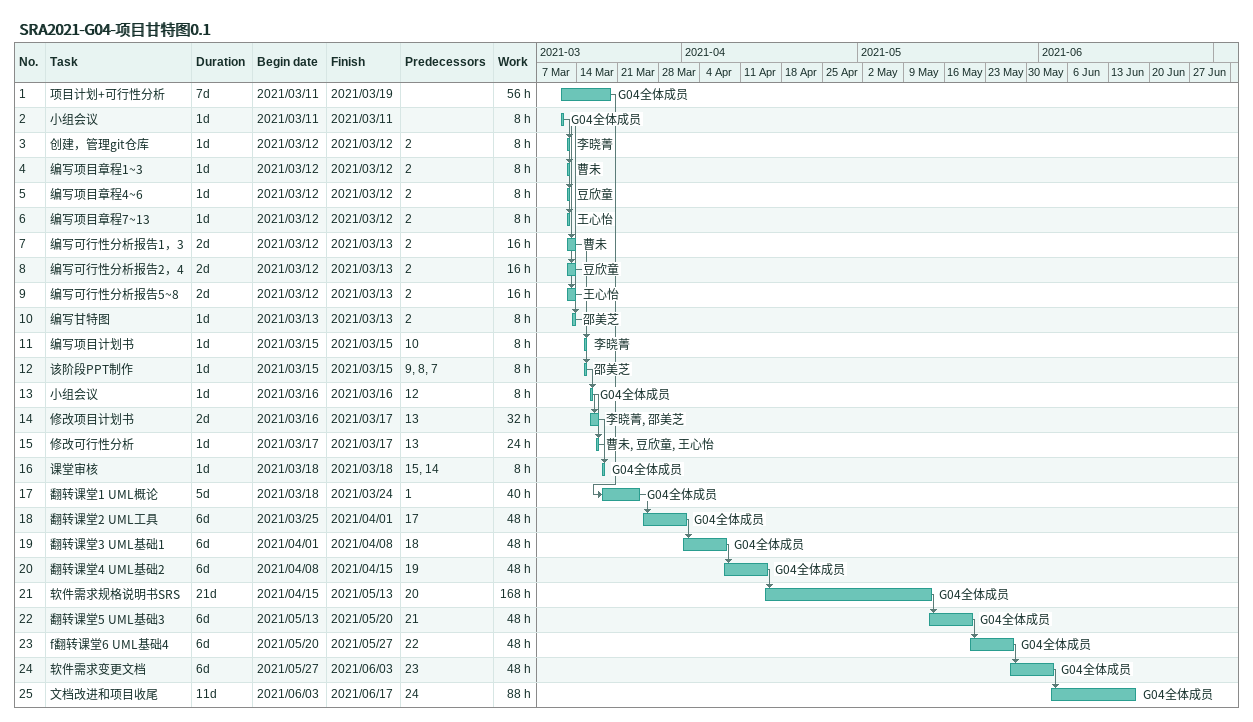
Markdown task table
SRA2021-G04-项目甘特图0.1

| ID | Task | Duration | Start | Finish | Predecessors | Resources | Work (h) |
|---|---|---|---|---|---|---|---|
| 1 | 项目计划+可行性分析 | 7d | 2021-03-11 | 2021-03-19 |  | G04全体成员 | 56 |
| 2 | 小组会议 | 1d | 2021-03-11 | 2021-03-11 |  | G04全体成员 | 8 |
| 3 | 创建，管理git仓库 | 1d | 2021-03-12 | 2021-03-12 | 2 | 李晓菁 | 8 |
| 4 | 编写项目章程1~3 | 1d | 2021-03-12 | 2021-03-12 | 2 | 曹未 | 8 |
| 5 | 编写项目章程4~6 | 1d | 2021-03-12 | 2021-03-12 | 2 | 豆欣童 | 8 |
| 6 | 编写项目章程7~13 | 1d | 2021-03-12 | 2021-03-12 | 2 | 王心怡 | 8 |
| 7 | 编写可行性分析报告1，3 | 2d | 2021-03-12 | 2021-03-13 | 2 | 曹未 | 16 |
| 8 | 编写可行性分析报告2，4 | 2d | 2021-03-12 | 2021-03-13 | 2 | 豆欣童 | 16 |
| 9 | 编写可行性分析报告5~8 | 2d | 2021-03-12 | 2021-03-13 | 2 | 王心怡 | 16 |
| 10 | 编写甘特图 | 1d | 2021-03-13 | 2021-03-13 | 2 | 邵美芝 | 8 |
| 11 | 编写项目计划书 | 1d | 2021-03-15 | 2021-03-15 | 10 | 李晓菁 | 8 |
| 12 | 该阶段PPT制作 | 1d | 2021-03-15 | 2021-03-15 | 9, 8, 7 | 邵美芝 | 8 |
| 13 | 小组会议 | 1d | 2021-03-16 | 2021-03-16 | 12 | G04全体成员 | 8 |
| 14 | 修改项目计划书 | 2d | 2021-03-16 | 2021-03-17 | 13 | 李晓菁, 邵美芝 | 32 |
| 15 | 修改可行性分析 | 1d | 2021-03-17 | 2021-03-17 | 13 | 曹未, 豆欣童, 王心怡 | 24 |
| 16 | 课堂审核 | 1d | 2021-03-18 | 2021-03-18 | 15, 14 | G04全体成员 | 8 |
| 17 | 翻转课堂1 UML概论 | 5d | 2021-03-18 | 2021-03-24 | 1 | G04全体成员 | 40 |
| 18 | 翻转课堂2 UML工具 | 6d | 2021-03-25 | 2021-04-01 | 17 | G04全体成员 | 48 |
| 19 | 翻转课堂3 UML基础1 | 6d | 2021-04-01 | 2021-04-08 | 18 | G04全体成员 | 48 |
| 20 | 翻转课堂4 UML基础2 | 6d | 2021-04-08 | 2021-04-15 | 19 | G04全体成员 | 48 |
| 21 | 软件需求规格说明书SRS | 21d | 2021-04-15 | 2021-05-13 | 20 | G04全体成员 | 168 |
| 22 | 翻转课堂5 UML基础3 | 6d | 2021-05-13 | 2021-05-20 | 21 | G04全体成员 | 48 |
| 23 | f翻转课堂6 UML基础4 | 6d | 2021-05-20 | 2021-05-27 | 22 | G04全体成员 | 48 |
| 24 | 软件需求变更文档 | 6d | 2021-05-27 | 2021-06-03 | 23 | G04全体成员 | 48 |
| 25 | 文档改进和项目收尾 | 11d | 2021-06-03 | 2021-06-17 | 24 | G04全体成员 | 88 |
